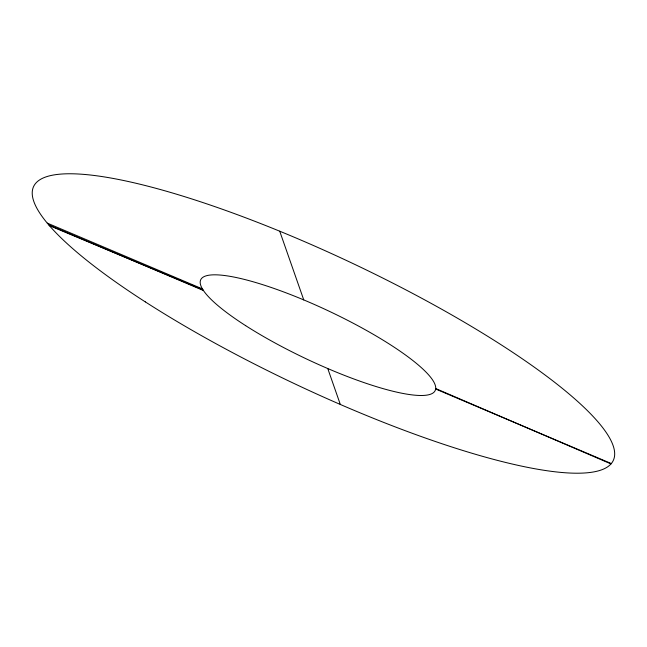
<?xml version="1.0" encoding="UTF-8"?>
<svg xmlns="http://www.w3.org/2000/svg" width="647" height="647" viewBox="0 0 647 647"><rect width="100%" height="100%" fill="white"/><g stroke="black" fill="none" stroke-linecap="round" stroke-linejoin="round"><path stroke-width="0.97" d="M49.431 225.649L202.988 289.832M47.271 223.11L202.414 288.902M48.743 224.881L203.336 290.471M435.746 389.065L611.31 463.551M435.698 388.54L610.978 463.931M279.722 231.205L303.758 299.917M327.762 368.539L340.322 404.464M145.316 301.89A320.548 66.803 25.3 0 0 612.038 462.597A320.548 66.803 25.3 0 0 213.065 206.005A320.548 66.803 25.3 0 0 145.316 301.89M245.674 325.667A129.651 26.414 25.3 0 0 434.606 391.508A129.651 26.414 25.3 0 0 273.6 288.303A129.651 26.414 25.3 0 0 245.674 325.667"/></g></svg>
